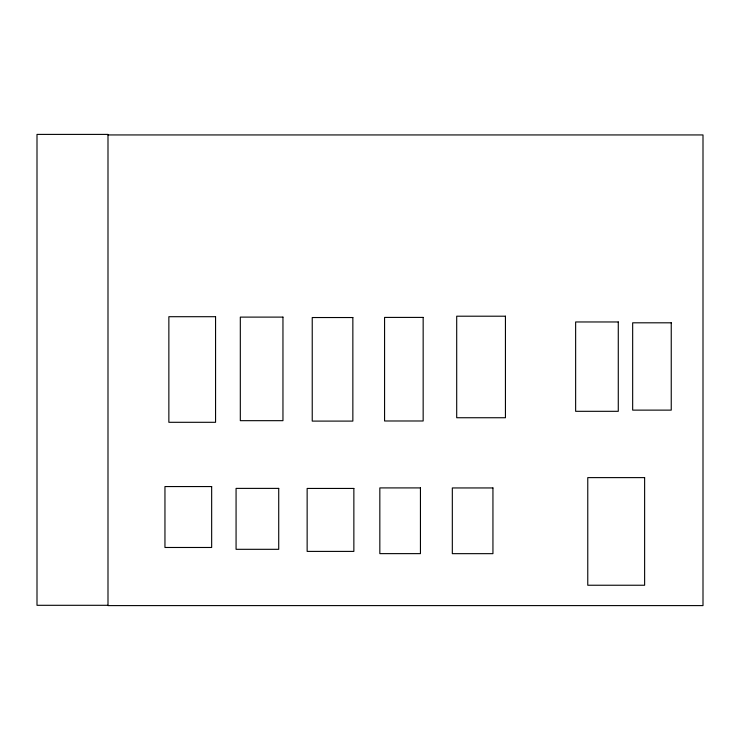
<?xml version="1.0" encoding="UTF-8"?>
<svg xmlns="http://www.w3.org/2000/svg" width="740" height="740" viewBox="0 0 740 740"><rect width="100%" height="100%" fill="white"/><g stroke="black" fill="none" stroke-linecap="round" stroke-linejoin="round"><path stroke-width="1.11" d="M107.994 134.939L703 134.939L703 605.598L107.994 605.598L107.994 134.403L37 134.403L37 605.302L107.994 605.302M505.438 316.202L456.7 316.202L456.7 417.739L505.438 417.739L505.438 316.202M215.562 316.702L168.859 316.702L168.859 422.3L215.562 422.3L215.562 316.702M282.957 317.108L240.315 317.108L240.315 420.671L282.957 420.671L282.957 317.108M423.16 317.414L384.569 317.414L384.569 420.986L423.16 420.986L423.16 317.414M352.851 317.534L312.234 317.534L312.234 421.097L352.851 421.097L352.851 317.534M618.279 321.965L575.637 321.965L575.637 411.311L618.279 411.311L618.279 321.965M671.245 322.807L632.663 322.807L632.663 410.127L671.245 410.127L671.245 322.807M644.623 477.615L587.764 477.615L587.764 585.238L644.623 585.238L644.623 477.615M211.659 486.559L164.955 486.559L164.955 547.48L211.659 547.48L211.659 486.559M420.44 487.91L379.833 487.91L379.833 553.631L420.44 553.631L420.44 487.91M492.942 487.947L452.325 487.947L452.325 553.659L492.942 553.659L492.942 487.947M278.721 488.391L236.069 488.391L236.069 549.311L278.721 549.311L278.721 488.391M353.859 488.446L307.146 488.446L307.146 551.402L353.859 551.402L353.859 488.446"/></g></svg>
